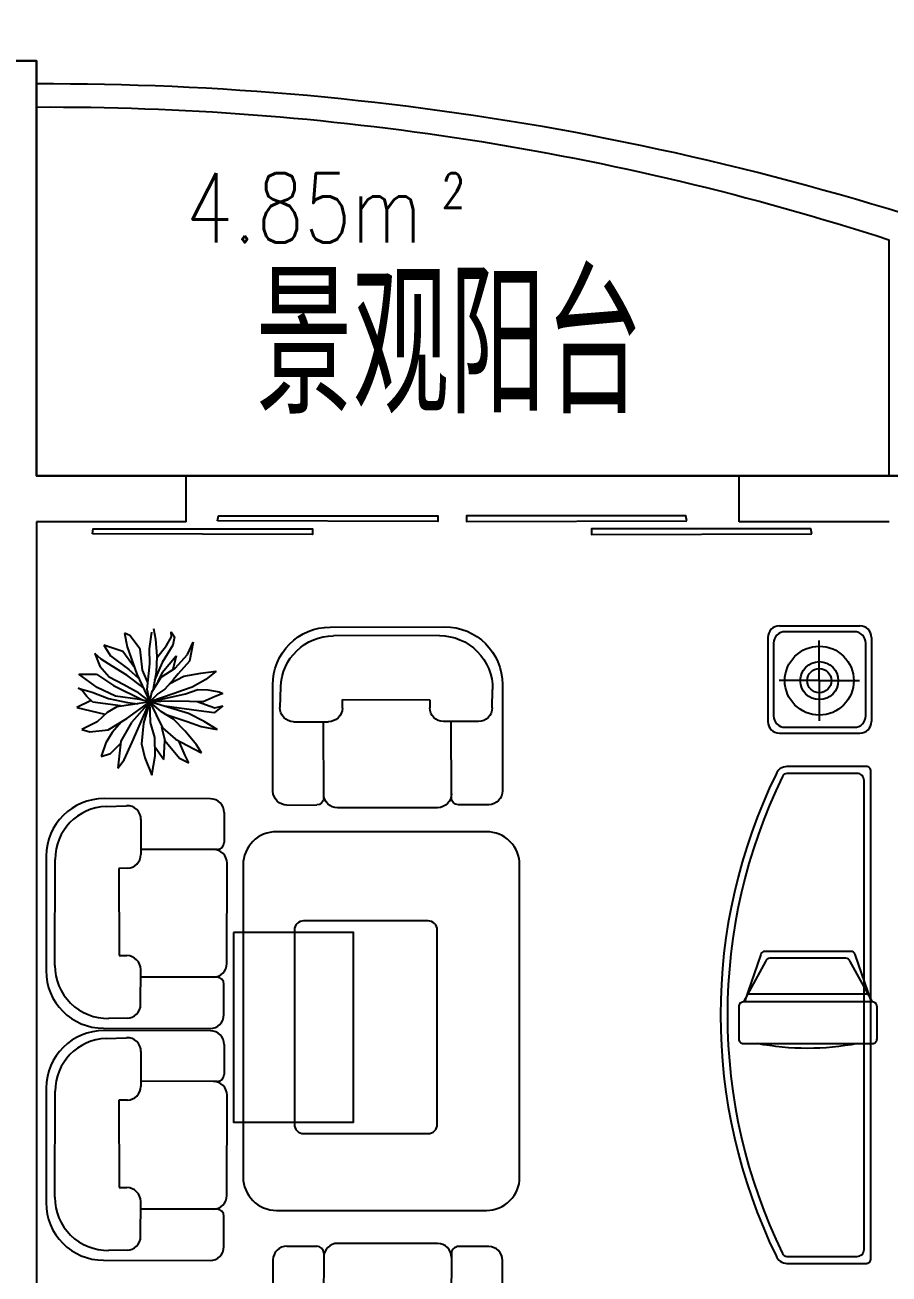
# Model space of a CAD drawing. Header units: millimetres. Extents: x 1143 to 39838, y 578 to 35727.
# Drawn here: x 25139 to 28889, y 24976 to 30395 of the extents above; entities that cross this region are included whole.
import ezdxf
from ezdxf.enums import TextEntityAlignment as Align

# ---------------------------------------------------------------- set-up
doc = ezdxf.new("R2010")
doc.units = ezdxf.units.MM
for name, color, linetype in [('3', 7, 'Continuous'), ('JJ', 8, 'Continuous'), ('PUB_TEXT', 7, 'Continuous'), ('PUB_WINDW', 7, 'Continuous'), ('T', 7, 'Continuous'), ('WALL', 255, 'Continuous'), ('WINDOW', 2, 'Continuous')]:
    doc.layers.add(name, color=color, linetype=linetype)
doc.styles.add('DIM_FONT', font='SIMPLEX', dxfattribs={"width": 0.8})
doc.styles.add('HZ', font='txt', dxfattribs={"width": 0.7, "height": 5, "bigfont": 'hztxt'})
doc.styles.get("Standard").update_dxf_attribs({"font": 'arial.ttf'})

# ---------------------------------------------------------------- blocks, each defined once
blk = doc.blocks.new('SSS')
at = {"layer": 'JJ', "linetype": 'Continuous'}
for p, q in [((207.9, 525.9), (-254, 525.9)), ((-314, 465.9), (-314, 333.7)), ((106.3, 481.9), (185.9, 483.3)), ((47.3, 421.9), (47.3, 270.6)), ((-284, 303.7), (47.6, 303.7)), ((457.9, -220.7), (457.9, 275.9)), ((-326.7, 243.7), (-326.7, -190.7)), ((419.8, 253.3), (419.8, -206.6)), ((140.7, 210.6), (107.3, 210.6)), ((142.8, -168.1), (140.7, 210.6)), ((106, -168.9), (142.8, -168.1)), ((-284, -250.7), (45.5, -250.7)), ((47.3, -380.4), (47.3, -228.9)), ((-314, -410.7), (-314, -280.7)), ((-254, -470.7), (207.9, -470.7)), ((198.5, -436.5), (109.6, -439.8))]:
    blk.add_line(p, q, dxfattribs=at)
for centre, radius, start, end in [((-254, 465.9), 60, 90, 180), ((207.9, 275.9), 250, 360, 90), ((107.3, 421.9), 60, 90.9883, 180), ((189.8, 253.3), 230, 360, 90.9883), ((-284, 333.7), 30, 180, 270), ((-266.7, 243.7), 60, 90, 180), ((107.3, 270.6), 60, 180, 270), ((-266.7, -190.7), 60, 180, 270), ((107.3, -228.9), 60, 91.246, 180), ((189.8, -206.6), 230, 272.1622, 360), ((-284, -280.7), 30, 90, 180), ((207.9, -220.7), 250, 270, 360), ((-254, -410.7), 60, 180, 270), ((107.3, -379.9), 60, 180.5023, 272.1622)]:
    blk.add_arc(centre, radius, start, end, dxfattribs=at)
blk = doc.blocks.new('M_A14NPV')
for points in [[(0.6323, 0.2261), (0.6292, 0.2078), (-0.1643, 0.2078), (-0.1643, 0.2286)], [(0.1799, 0.1784), (0.1767, 0.1601), (-0.6168, 0.1601), (-0.6167, 0.1808)]]:
    blk.add_lwpolyline(points, close=True)
blk = doc.blocks.new('M_F3')
for p, q in [((-137.5, 462.8), (-172.5, 477.4)), ((-172.5, 477.4), (-155, 383.6)), ((-65.4, 366.9), (-137.5, 462.8)), ((-1.2, 371), (16.4, 485.8)), ((26.1, 510.9), (41.7, 437.8)), ((41.7, 437.8), (49.5, 318.9)), ((117.6, 391.9), (150.7, 452.4)), ((150.7, 452.4), (148.8, 487.9)), ((148.8, 487.9), (172.1, 452.4)), ((172.1, 452.4), (160.5, 396.1)), ((-184.2, 352.3), (-316.6, 396.1)), ((-316.6, 396.1), (-269.9, 321)), ((-104.9, 241.5), (-184.2, 352.3)), ((-155, 383.6), (-88.8, 195.8)), ((-49.8, 222.9), (-65.4, 366.9)), ((2.7, 266.8), (-1.2, 371)), ((49.1, 308.6), (117.6, 391.9)), ((160.5, 396.1), (86.5, 275.1)), ((261.7, 331.4), (300.7, 414.9)), ((300.7, 414.9), (277.3, 285.5)), ((-378.9, 337.7), (-343.8, 250)), ((-336.1, 298), (-378.9, 337.7)), ((-260.1, 250), (-336.1, 298)), ((-269.9, 321), (-143.3, 227.1)), ((-16.7, 89.4), (2.7, 266.8)), ((86.5, 275.1), (35.1, 152.8)), ((49.5, 318.9), (45.6, 206.2)), ((87.1, 205.3), (183.8, 321)), ((183.8, 321), (160.5, 227.1)), ((176, 235.4), (261.7, 331.4)), ((277.3, 285.5), (197.4, 197.9)), ((-489.9, 193.7), (-367.2, 195.8)), ((-363.3, 101.9), (-489.9, 193.7)), ((-367.2, 195.8), (-250.4, 116.5)), ((-343.8, 250), (-279.6, 177)), ((-279.6, 177), (-178.3, 122.8)), ((-156.9, 187.5), (-260.1, 250)), ((-45.1, 101.6), (-156.9, 187.5)), ((-143.3, 227.1), (-77.1, 166.6)), ((-88.8, 195.8), (0.6, 2.9)), ((-11.5, 137.3), (-49.8, 222.9)), ((14.4, 70.6), (79.7, 173.4)), ((45.6, 206.2), (24.4, 94)), ((87.1, 205.3), (57.6, 144)), ((79.7, 173.4), (176, 235.4)), ((141.1, 130.4), (236.4, 181.2)), ((197.4, 197.9), (166.3, 158.3)), ((236.4, 181.2), (355.2, 202.1)), ((355.2, 202.1), (460.3, 214.6)), ((460.3, 214.6), (390.2, 158.3)), ((-468.5, 83.1), (-493.8, 97.7)), ((-493.8, 97.7), (-398.3, 70.6)), ((-236.8, 43.5), (-363.3, 101.9)), ((-250.4, 116.5), (-45.1, 14.8)), ((-178.3, 122.8), (-90.7, 74.8)), ((0.6, 2.9), (-16.7, 89.4)), ((106, 91.5), (57.3, 58.1)), ((166.3, 158.3), (106, 91.5)), ((294.8, 104), (228.6, 81.1)), ((248.1, 58.1), (333.7, 89.4)), ((390.2, 158.3), (294.8, 104)), ((333.7, 89.4), (401.9, 85.2)), ((-405.4, 13.1), (-503.5, -35.8)), ((-435.4, 39.3), (-468.5, 83.1)), ((-392.5, 1.8), (-435.4, 39.3)), ((-398.3, 70.6), (-285.4, 26.8)), ((-201.7, -25.3), (-392.5, 1.8)), ((-285.4, 26.8), (-153, -2.4)), ((-67.3, 20.5), (-236.8, 43.5)), ((-156.9, -110.9), (0.6, 2.9)), ((0.6, 2.9), (-125.7, -140.1)), ((-119.9, -275.7), (0.6, 2.9)), ((0.6, 2.9), (-116, -14.9)), ((-90.7, 74.8), (0.6, 2.9)), ((0.6, 2.9), (-67.3, 20.5)), ((0.6, 2.9), (-42, -144.3)), ((0.6, 2.9), (14.4, 70.6)), ((170.2, 60.2), (0.6, 2.9)), ((57.3, 58.1), (0.6, 2.9)), ((0.6, 2.9), (248.1, 58.1)), ((154.6, 8), (0.6, 2.9)), ((0.6, 2.9), (88.4, -177.6)), ((82.6, -65), (0.6, 2.9)), ((269.5, -77.5), (0.6, 2.9)), ((6.6, -140.1), (0.6, 2.9)), ((275.3, 5.9), (154.6, 8)), ((228.6, 81.1), (170.2, 60.2)), ((370.7, 3.9), (275.3, 5.9)), ((329.9, 4.8), (452.5, -37.9)), ((454.5, 39.3), (370.7, 3.9)), ((401.9, 85.2), (481.8, 72.7)), ((507, 60.2), (454.5, 39.3)), ((481.8, 72.7), (507, 60.2)), ((-503.5, -35.8), (-310.8, -81.7)), ((-293.2, -71.2), (-363.3, -135.9)), ((-227, -31.6), (-293.2, -71.2)), ((-116, -14.9), (-227, -31.6)), ((-153, -2.4), (-82.4, -10.3)), ((164.4, -117.1), (82.6, -65)), ((341.6, -58.7), (102.9, -27.7)), ((108.7, -81.6), (259.8, -133.8)), ((376.6, -131.7), (269.5, -77.5)), ((446.7, -73.3), (341.6, -58.7)), ((507, -23.3), (446.7, -73.3)), ((452.5, -37.9), (507, -23.3)), ((-363.3, -135.9), (-468.5, -188.1)), ((-287.4, -190.1), (-156.9, -110.9)), ((-195, -134), (-260.1, -208.9)), ((-125.7, -140.1), (-199.8, -269.4)), ((-42, -144.3), (-55.7, -288.2)), ((35.8, -242.3), (6.6, -140.1)), ((246.2, -198.5), (164.4, -117.1)), ((259.8, -133.8), (357.1, -167.2)), ((357.1, -167.2), (468.1, -188.1)), ((468.1, -188.1), (376.6, -131.7)), ((-468.5, -188.1), (-413.9, -204.7)), ((-413.9, -204.7), (-287.4, -190.1)), ((-260.1, -208.9), (-302.9, -279.9)), ((39.7, -369.5), (35.8, -242.3)), ((107.9, -265.3), (84.5, -173.5)), ((88.4, -177.6), (179.9, -254.8)), ((179.9, -254.8), (261.7, -298.6)), ((324, -294.5), (246.2, -198.5)), ((-302.9, -279.9), (-334.1, -373.8)), ((-269.9, -354.9), (-203.6, -288.2)), ((-199.8, -269.4), (-219.2, -455.1)), ((-176.4, -398.8), (-119.9, -275.7)), ((-55.7, -288.2), (-32.3, -384.1)), ((39.7, -311.1), (98.1, -394.6)), ((98.1, -394.6), (106, -265.3)), ((106, -265.3), (207.2, -386.3)), ((246.2, -367.5), (203.3, -267.3)), ((261.7, -298.6), (359.1, -348.7)), ((359.1, -348.7), (324, -294.5)), ((-334.1, -373.8), (-269.9, -354.9)), ((-219.2, -455.1), (-176.4, -398.8)), ((-32.3, -384.1), (14.4, -505.1)), ((14.4, -505.1), (39.7, -369.5)), ((207.2, -386.3), (271.4, -419.6)), ((271.4, -419.6), (246.2, -367.5))]:
    blk.add_line(p, q)
at = {"width": 0.8, "flags": 9}
for tag, p in [('XSIZE', (-1.9, 0)), ('YSIZE', (0, 0))]:
    blk.add_attdef(tag, p, '', height=0.2, dxfattribs=at)
blk = doc.blocks.new('TV')
blk.add_line((-251.4, 109.2), (276.7, 109.2))
for points in [[(-263.2, 74.7), (-192.5, 280.4, -0.325839), (-173.5, 294.3), (198.8, 294.3, -0.325839), (217.8, 280.4), (288.5, 74.7)], [(-267.4, 74.7), (-171, 250.8, -0.320259), (-152.1, 264.3), (177.4, 264.3, -0.320259), (196.3, 250.8), (292.6, 74.7)]]:
    blk.add_lwpolyline(points, format="xyb")
blk.add_lwpolyline([(312.6, 54.7), (312.6, -85.7, -0.414214), (292.6, -105.7), (-267.4, -105.7, -0.414214), (-287.4, -85.7), (-287.4, 54.7, -0.414214), (-267.4, 74.7), (292.6, 74.7, -0.414214)], format="xyb", close=True)
blk.add_arc((15.1, 1018.9), 1145.5, 259.0435, 280.9565)
blk = doc.blocks.new('CHUANGTG')
for p, q in [((173.3, 227.4), (-176.6, 227.4)), ((-226.5, -187.4), (-226.5, 177.5)), ((148.3, 202.4), (-151.7, 202.4)), ((0, 0), (0, 173.8)), ((223.1, -187.4), (223.1, 177.5)), ((-201.6, 152.6), (-201.6, -162.4)), ((198.2, -162.4), (198.2, 152.6)), ((0, 0), (-173.8, 0)), ((0, 0), (0, -173.8)), ((0, 0), (173.8, 0)), ((-151.7, -212.3), (148.3, -212.3)), ((173.3, -237.3), (-176.6, -237.3))]:
    blk.add_line(p, q)
for radius in [149.6, 82.4, 52.4]:
    blk.add_circle((0, 0), radius)
for centre, start, end in [((-176.6, 177.5), 90, 180), ((173.3, 177.5), 0, 90), ((-151.7, 152.6), 90, 180), ((148.3, 152.6), 0, 90), ((-151.7, -162.4), 180, 270), ((148.3, -162.4), 270, 0), ((-176.6, -187.4), 180, 270), ((173.3, -187.4), 270, 0)]:
    blk.add_arc(centre, 49.9, start, end)
blk = doc.blocks.new('1T4F81聚福元')
at = {"layer": '3'}
blk.add_line((3050, -1000), (650, -1000), dxfattribs=at)
blk.add_lwpolyline([(0, 600, -0.079392), (3699.6, 24.1), (3699.6, -1000)], format="xyb", dxfattribs=at)
blk.add_arc((47.9, -11834.2), 12534.3, 68.70508, 90.22077, dxfattribs=at)
at = {"layer": 'JJ', "linetype": 'Continuous'}
for points in [[(3601.4, -4417, 0.414214), (3621.4, -4397), (3621.4, -2281.5, 0.414214), (3601.4, -2261.5), (3256.5, -2261.5, 0.317139), (3209.4, -2294.7, 0.230647), (3209.4, -4383.8, 0.317139), (3256.5, -4417)], [(3591.4, -4357), (3591.4, -2321.5, 0.414214), (3561.4, -2291.5), (3256.5, -2291.5, 0.317139), (3237.7, -2304.8, 0.231209), (3237.7, -4373.7, 0.317139), (3256.5, -4387), (3561.4, -4387, 0.414214)], [(1040.8, -2544.2, 0.414214), (896.8, -2688.2), (896.8, -4043.1, 0.414214), (1040.8, -4187.1), (1952.8, -4187.1, 0.414214), (2096.8, -4043.1), (2096.8, -2688.2, 0.414214), (1952.8, -2544.2)], [(1159.1, -2931.1, 0.414214), (1119.1, -2971.1), (1119.1, -3814, 0.414214), (1159.1, -3854), (1699.1, -3854, 0.414214), (1739.1, -3814), (1739.1, -2971.1, 0.414214), (1699.1, -2931.1)]]:
    blk.add_lwpolyline(points, format="xyb", close=True, dxfattribs=at)
blk.add_lwpolyline([(855, -2981.1), (855, -3804), (1375, -3804), (1375, -2981.1)], close=True, dxfattribs=at)
at = {"layer": 'WALL'}
for p, q in [((-200, 800), (0, 800)), ((0, 800), (-200, 800)), ((0, 800), (0, -1000)), ((0, 0), (0, -1000)), ((650, -1000), (0, -1000)), ((650, -1200), (650, -1000)), ((4600, -1000), (3050, -1000)), ((3050, -1200), (3050, -1000)), ((0, -1200), (0, -7600)), ((650, -1200), (0, -1200)), ((3700, -1200), (3050, -1200))]:
    blk.add_line(p, q, dxfattribs=at)
at = {"layer": 'WINDOW'}
blk.add_lwpolyline([(4600, -1000), (0, -1000), (0, 800), (-200, 800), (-216, -4000), (-1500, -4000), (-1500, 3100), (-1500, 3100), (-1700, 3100), (-1700, 1300), (-8900, 1300), (-8900, -2300), (-10200, -2300), (-10200, 800), (-10400, 800), (-10400, -1000), (-18300, -1000)], dxfattribs=at)
blk.add_lwpolyline([(-100, -4400), (-200, -4400), (-200, 800), (0, 800), (0, -1000), (7200, -1000), (7200, -10200), (7200, -10300), (1326, -10300), (1326, -11600), (-1616, -11600), (-1616, -9600), (-2816, -9600), (-2816, -7600), (-2816, -7500), (-100, -7500)], close=True, dxfattribs=at)
at = {"layer": 'JJ', "linetype": 'Continuous', "xscale": 0.6271999999999999, "yscale": 0.6271999999999999, "zscale": 0.6271999999999999, "rotation": 359.9999999999276}
blk.add_blockref('M_F3', (490.7, -1982.8), dxfattribs=at)
at = {"layer": 'JJ', "linetype": 'Continuous', "xscale": -1}
for name, p, rotation in [('SSS', (1496.4, -2113.8), 270.108193056035), ('TV', (3360.6, -3357.6), 359.9999999999276)]:
    blk.add_blockref(name, p, dxfattribs=dict(at, rotation=rotation))
at = {"layer": 'JJ', "linetype": 'Continuous'}
for name, p, rotation in [('CHUANGTG', (3397.2, -1888.8), 179.9999999999277), ('SSS', (499.9, -2871.5), 179.8918069438201), ('SSS', (499.9, -3878), 179.8918069438201), ('SSS', (1496.4, -4657.3), 269.8918069438201)]:
    blk.add_blockref(name, p, dxfattribs=dict(at, rotation=rotation))
at = {"layer": 'WINDOW', "yscale": 1200, "zscale": 1200, "rotation": 180}
for p, xscale in [((1001.1, -981), 1200), ((2605.8, -981), -1200)]:
    blk.add_blockref('M_A14NPV', p, dxfattribs=dict(at, xscale=xscale))
at = {"style": 'DIM_FONT', "oblique": -180, "text_generation_flag": 4, "width": 0.8, "flags": 9}
for tag, p, rotation in [('XSIZE', (1326.3, -15051.1), 135), ('YSIZE', (1326.3, -15051.1), 135), ('XSIZE', (3900.1, -18100), 45), ('YSIZE', (3900.1, -18100), 45)]:
    blk.add_attdef(tag, p, '', height=0.5, rotation=rotation, dxfattribs=at)
at = {"layer": 'JJ', "oblique": -180, "text_generation_flag": 4, "width": 0.8, "flags": 9}
for p in [(1764.7, -14093.6), (2339, -19893.8)]:
    blk.add_attdef('XSIZE', p, '', height=0.441, dxfattribs=at)
blk.add_attdef('XSIZE', (-13521.8, -18540), '', height=0.441, rotation=90, dxfattribs=at)
at = {"layer": 'PUB_TEXT', "style": 'DIM_FONT', "width": 0.8}
blk.add_text('4.85m', height=300, dxfattribs=at).set_placement((1675.1, 162.3), align=Align.MIDDLE_RIGHT)
blk.add_text(' 2', height=150, dxfattribs=at).set_placement((1675.1, 162.3))
at = {"layer": 'T', "style": 'HZ', "width": 0.7}
blk.add_text('景观阳台', height=600, dxfattribs=at).set_placement((951, -730))

msp = doc.modelspace()

# ---------------------------------------------------------------- block references
at = {"layer": 'PUB_WINDW'}
msp.add_blockref('1T4F81聚福元', (25189.3, 29439.1), dxfattribs=at)

doc.saveas('drawing.dxf')
